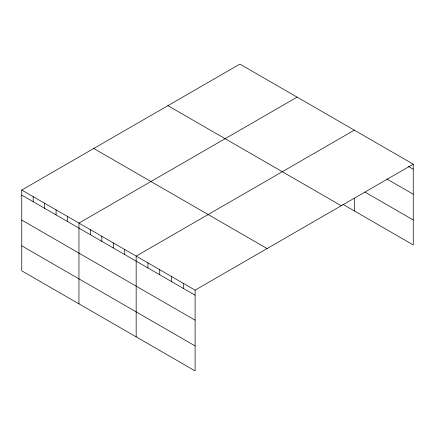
<?xml version="1.0" encoding="UTF-8"?>
<svg xmlns="http://www.w3.org/2000/svg" width="435" height="435" viewBox="0 0 435 435"><rect width="100%" height="100%" fill="white"/><g stroke="black" fill="none" stroke-linecap="round" stroke-linejoin="round"><path stroke-width="0.65" d="M21.75 190.051L195.097 290.134L195.097 370.897L21.75 270.82L21.75 190.051L239.902 64.103L413.25 164.18L413.25 244.948L342.872 204.314M297.11 97.13L78.952 223.079L78.952 303.842M354.313 130.152L136.16 256.106L136.16 336.869M195.097 290.134L413.25 164.18M408.199 166.317L413.25 169.231M386.867 178.986L413.25 194.222M364.976 192.091L413.25 219.963M167.915 105.667L341.257 205.744M93.742 148.487L267.085 248.57M21.75 195.103L195.097 295.186M21.75 220.088L195.097 320.171M21.75 245.835L195.097 345.912M354.313 198.431L354.313 210.921M183.309 283.326L183.309 288.378M171.52 276.519L171.52 281.57M159.732 269.716L159.732 274.768M147.943 262.909L147.943 267.96M124.72 249.5L124.72 254.551M113.274 242.893L113.274 247.945M101.833 236.287L101.833 241.338M90.393 229.685L90.393 234.737M67.512 216.472L67.512 221.524M56.072 209.866L56.072 214.917M44.631 203.265L44.631 208.316M33.191 196.658L33.191 201.709"/></g></svg>
